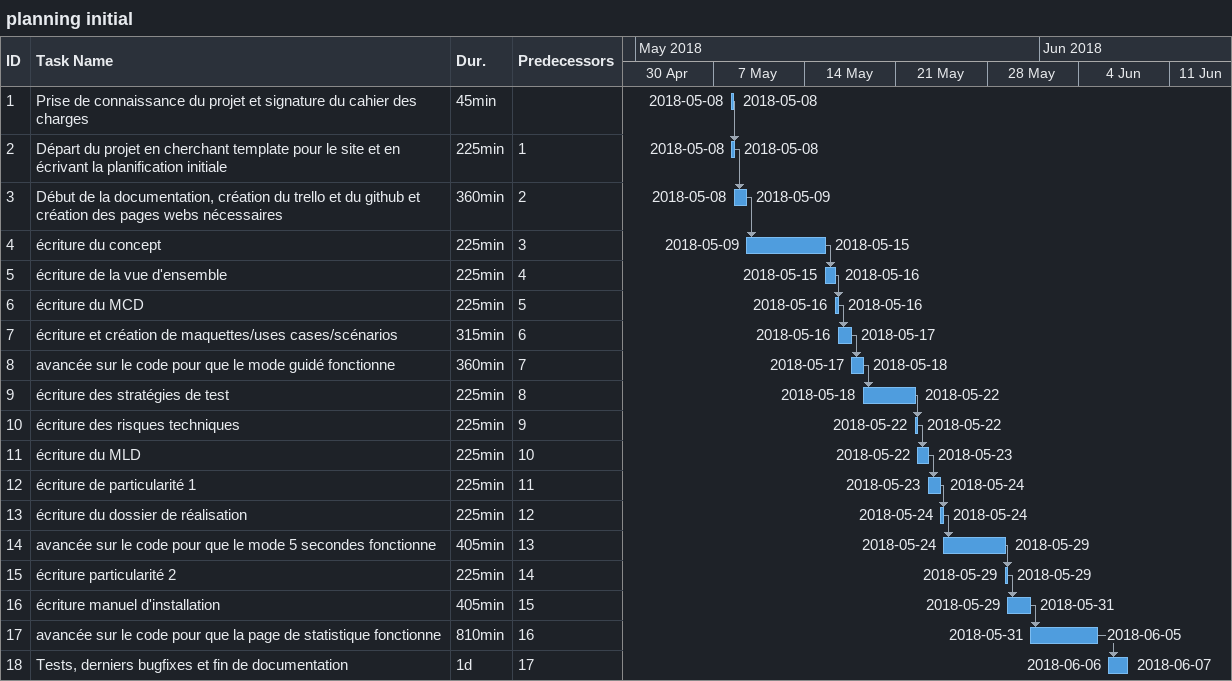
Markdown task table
planning initial

| ID | Task | Duration | Start | Finish | Predecessors |
|---|---|---|---|---|---|
| 1 | Prise de connaissance du projet et signature du cahier des charges | 45min | 2018-05-08 | 2018-05-08 |  |
| 2 | Départ du projet en cherchant template pour le site et en écrivant la planification initiale | 225min | 2018-05-08 | 2018-05-08 | 1 |
| 3 | Début de la documentation, création du trello et du github et création des pages webs nécessaires | 360min | 2018-05-08 | 2018-05-09 | 2 |
| 4 | écriture du concept | 225min | 2018-05-09 | 2018-05-15 | 3 |
| 5 | écriture de la vue d'ensemble | 225min | 2018-05-15 | 2018-05-16 | 4 |
| 6 | écriture du MCD | 225min | 2018-05-16 | 2018-05-16 | 5 |
| 7 | écriture et création de maquettes/uses cases/scénarios | 315min | 2018-05-16 | 2018-05-17 | 6 |
| 8 | avancée sur le code pour que le mode guidé fonctionne | 360min | 2018-05-17 | 2018-05-18 | 7 |
| 9 | écriture des stratégies de test | 225min | 2018-05-18 | 2018-05-22 | 8 |
| 10 | écriture des risques techniques | 225min | 2018-05-22 | 2018-05-22 | 9 |
| 11 | écriture du MLD | 225min | 2018-05-22 | 2018-05-23 | 10 |
| 12 | écriture de particularité 1 | 225min | 2018-05-23 | 2018-05-24 | 11 |
| 13 | écriture du dossier de réalisation | 225min | 2018-05-24 | 2018-05-24 | 12 |
| 14 | avancée sur le code pour que le mode 5 secondes fonctionne | 405min | 2018-05-24 | 2018-05-29 | 13 |
| 15 | écriture particularité 2 | 225min | 2018-05-29 | 2018-05-29 | 14 |
| 16 | écriture manuel d'installation | 405min | 2018-05-29 | 2018-05-31 | 15 |
| 17 | avancée sur le code pour que la page de statistique fonctionne | 810min | 2018-05-31 | 2018-06-05 | 16 |
| 18 | Tests, derniers bugfixes et fin de documentation | 1d | 2018-06-06 | 2018-06-07 | 17 |
